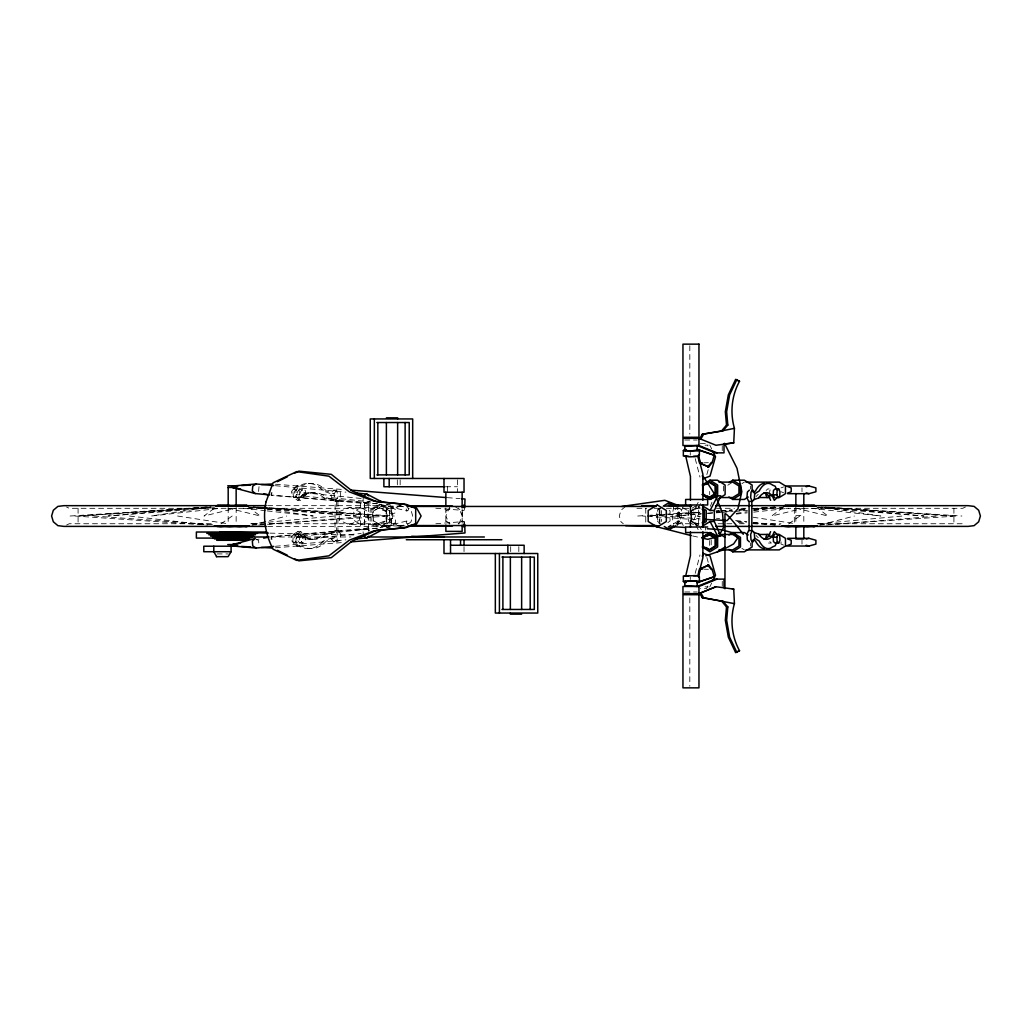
<?xml version="1.0" encoding="UTF-8"?>
<svg xmlns="http://www.w3.org/2000/svg" width="1032" height="1032" viewBox="0 0 1032 1032"><rect width="100%" height="100%" fill="white"/><g stroke="black" fill="none" stroke-linecap="round" stroke-linejoin="round"><path stroke-width="0.75" stroke-dasharray="5 3.75" d="M722.245 586.357L722.245 580.577M769.511 494.792L769.795 490.458L771.356 488.949L767.666 488.949L766.118 490.458M271.119 539.478L271.326 536.576L377.338 528.307M463.871 524.45L464.09 521.547L435.169 523.805M377.17 528.113L303.782 535.931L303.666 537.388L304.053 539.207L361.135 533.48M304.053 539.207L303.782 535.931M258.593 491.438L259.019 486.64M363.457 496.173L363.019 500.972L365.947 503.655L392.766 514.078L395.282 512.736L395.695 509.705L386.536 504.338M294.455 534.37L296.597 537.208L296.107 541.542L293.488 543.051L291.346 540.213L291.824 535.879L294.455 534.37L297.526 534.37L299.667 537.208L299.177 541.542L296.558 543.051L293.488 543.051M300.596 534.37L302.737 537.208L302.247 541.542L299.628 543.051L297.487 540.213L297.977 535.879L300.596 534.37L303.666 534.37L305.807 537.208L305.317 541.542L302.699 543.051L299.628 543.051M390.896 525.546L392.624 516L390.896 506.454M673.806 506.454L672.077 516L673.548 524.179M677.25 525.546L678.966 516L677.25 506.454M361.135 498.469L304.053 492.741L303.666 494.56L303.782 496.005L377.17 503.835M303.782 496.005L304.053 492.741M377.338 503.693L271.326 495.425L271.971 492.612M464.735 507.641L464.09 510.453L435.169 508.195M695.22 573.353L699.967 554.919M368.605 502.507L368.979 501.113M706.856 474.527L708.545 468.567M406.918 520.966L406.182 522.953L407.885 524.127L408.608 522.128L406.918 520.966L380.034 527.662M710.377 506.351L711.964 502.21M449.978 506.454L445.876 516L449.384 524.179M458.75 524.179L462.272 516L458.75 507.821M683.223 506.454L679.121 516L683.223 525.546M693.762 520.089L695.516 516L693.762 511.911M707.849 585.983L706.559 588.588L700.302 588.317M709.745 587.002L711.667 583.093M698.174 502.365L695.375 507.705L698.496 507.705L701.283 502.365M293.488 488.949L291.346 491.787L291.824 496.121L294.455 497.63L297.526 497.63L299.667 494.792L299.177 490.458L296.558 488.949L293.488 488.949L296.107 490.458L296.597 494.792L294.455 497.63M336.819 490.135L334.046 493.812L330.975 493.812L323.326 490.961A41.577 26.329 -90 0 0 300.764 485.066L296.249 486.253L292.791 490.845L293.578 497.875L297.822 500.327L300.892 500.327L304.363 495.734A41.577 26.329 -90 0 1 327.183 497.992L334.665 499.436L338.07 501.384L340.844 497.721L340.212 492.083L336.819 490.135L333.749 490.135L330.975 493.812L331.595 499.436L335 501.384L338.07 501.384M296.558 488.949L294.417 491.787L294.894 496.121L297.526 497.63M297.822 500.327L301.292 495.734A41.577 26.329 -90 0 1 324.113 497.992L334.665 499.436L334.046 493.812L326.396 490.961A41.577 26.329 -90 0 0 303.834 485.066L299.319 486.253L295.861 490.845L296.648 497.875L300.892 500.327M299.628 488.949L297.487 491.787L297.977 496.121L300.596 497.63L303.666 497.63L305.807 494.792L305.317 490.458L302.699 488.949L299.628 488.949L302.247 490.458L302.737 494.792L300.596 497.63M302.699 488.949L300.557 491.787L301.047 496.121L303.666 497.63M408.724 523.714L411.007 521.779L412.723 516.026L411.007 510.272L406.427 506.402M625.573 506.402L620.993 510.272L619.277 516.026L620.993 521.779L623.276 523.714M392.766 517.922L390.651 519.612L391.063 522.644L393.592 523.985L395.695 522.295L395.282 519.264L392.766 517.922L365.947 528.345L271.287 536.975M214.23 508.312L204.014 516.026L236.38 508.067M783.185 507.344L771.691 516.026L804.057 508.067M662.351 506.906L656.868 511.046L656.868 520.966L660.158 523.443M667.846 522.618L670.039 520.966L670.039 511.046L667.846 509.382M694.523 508.557L696.729 506.906M220.9 523.921L232.161 516.026M788.577 523.921L799.839 516.026M380.034 504.274L406.918 510.982L408.608 509.821L407.885 507.821M369.288 501.526L365.947 503.655L271.287 495.025M727.805 485.195L732.759 482.112M741.905 483.647L744.382 482.112M692.175 508.131L696.007 505.77M401.835 506.08L381.595 506.08L373.442 511.046L373.442 520.966L381.595 525.92L401.835 525.92M379.879 507.357L372.758 511.678L372.758 520.322L379.879 524.643L386.987 520.322L386.987 511.678L379.879 507.357L349.345 507.357L339.231 511.678L339.231 520.322L349.345 524.643L379.879 524.643M381.595 525.92L389.761 520.966L389.761 511.046L381.595 506.08M445.914 511.046L449.991 508.557M458.156 523.443L462.233 520.966L462.233 511.046L455.435 506.906M660.312 507.925L657.642 509.537L657.642 522.463L660.312 524.088M673.47 523.869L677.353 521.508L677.353 510.492L673.47 508.131M675.702 523.869L679.598 521.508L679.598 510.492L675.702 508.131M676.27 524.088L678.927 522.463L678.927 509.537L676.27 507.925M677.173 524.888L681.159 522.463L681.159 509.537L678.501 507.925M297.822 531.673L293.578 534.125L292.791 541.155L296.249 545.747L300.764 546.934A41.577 26.329 -90 0 0 323.326 541.039L330.975 538.188L334.046 538.188L336.819 541.865L340.212 539.917L340.844 534.279L338.07 530.616L335 530.616L331.595 532.564L324.113 534.008A41.577 26.329 -90 0 1 301.292 536.266L297.822 531.673L300.892 531.673L304.363 536.266A41.577 26.329 90 0 0 327.183 534.008L334.665 532.564L338.07 530.616M300.892 531.673L296.648 534.125L295.861 541.155L299.319 545.747L303.834 546.934A41.577 26.329 -90 0 0 326.396 541.039L334.046 538.188L334.665 532.564L331.595 532.564L330.975 538.188L333.749 541.865L336.819 541.865M297.526 534.37L294.894 535.879L294.417 540.213L296.558 543.051M303.666 534.37L301.047 535.879L300.557 540.213L302.699 543.051M333.749 541.865L337.142 539.917L337.774 534.279L335 530.616L335.155 501.384L337.774 497.721L337.142 492.083L333.749 490.135M393.592 508.015L391.063 509.357L390.651 512.388L392.766 514.078M386.536 527.662L393.592 523.985M66.538 525.069L69.234 523.74L213.302 523.74M400.481 505.667L395.088 508.312L69.234 508.312L66.538 506.983M965.462 506.983L962.766 508.312L753.244 508.312M692.666 510.492L698.496 507.705L698.496 524.295L701.283 529.635M349.345 524.643L359.446 520.322L359.446 511.678L349.345 507.357M781.018 487.891L783.572 486.923M252.492 524.94L286.754 516.026M820.169 524.94L854.432 516.026M398.868 526.372L407.885 524.127M256 539.762L259.071 539.117M211.173 506.867L151.124 516.026L220.9 508.247M736.177 513.381L747.245 511.691M753.566 510.724L778.85 506.867M404.944 525.83L400.481 526.385L395.088 523.74L249.473 523.74M736.242 514.078L747.336 512.84M753.683 512.143L788.577 508.247M250.776 523.779L334.768 516.026M818.453 523.779L902.445 516.026M207.084 507.022L107.999 516.026L214.94 507.667M275.351 546.289L345.939 539.852M688.46 514.865L675.676 516.026L688.447 515.033M690.06 514.723L701.244 513.704M707.642 513.123L733.21 510.801M739.596 510.221L747.581 509.486M753.979 508.905L774.748 507.022M258.8 525.017L370.398 516.026M826.477 525.017L938.075 516.026M386.974 527.558L390.199 527.313M690.034 514.904L701.218 514.026M707.591 513.536L720.362 512.53M721.961 512.414L733.133 511.537M734.732 511.408L747.491 510.414M753.876 509.911L782.604 507.667M275.428 547.76L341.282 542.626M207.264 506.996L79.851 516.026L214.101 507.112M650.715 515.807L700.083 512.298M716.014 511.175L719.201 510.943M720.788 510.84L731.933 510.053M739.905 509.486L746.265 509.034M752.638 508.583L774.942 506.996M650.728 515.819L700.264 512.53M716.247 511.472L719.446 511.253M721.046 511.15L732.23 510.401M738.628 509.976L746.613 509.447M753.012 509.021L783.378 507.009M251.924 525.082L389.361 516.026M819.602 525.082L957.038 516.026M70.086 516.026L210.786 506.97M637.75 516.026L645.748 515.51M647.348 515.407L700.109 512.014M716.105 510.982L719.304 510.776M720.904 510.672L732.088 509.95M740.086 509.434L746.484 509.021M752.883 508.608L778.463 506.97M700.302 443.683L706.559 443.412L707.849 446.017M705.049 445.205L708.171 445.063M703.94 462.826L708.326 462.659M684.745 440.032L697.168 440.032M308.555 483.389L311.625 483.389M296.249 486.253L299.319 486.253M445.721 486.743L457.486 486.743M308.929 492.819L311.999 492.819M296.597 494.792L299.667 494.792M302.737 494.792L305.807 494.792M301.292 495.734L304.363 495.734M267.688 505.667L390.328 505.667M402.158 506.454L387.452 506.454L385.736 516L387.452 525.546L402.158 525.546M636.912 508.312L646.742 508.312M654.236 508.312L660.725 508.312M666.401 508.312L688.937 508.312M695.117 508.312L700.805 508.312M716.518 508.312L734.462 508.312M740.899 508.312L747.168 508.312M795.853 515.381L803.812 515.381M676.579 523.74L700.805 523.74M718.091 523.74L733.455 523.74M739.286 523.74L747.168 523.74M753.244 523.74L780.979 523.74M817.125 523.74L962.766 523.74L965.462 525.069M698.174 529.635L695.375 524.295L698.496 524.295L692.666 521.508M267.688 526.385L390.328 526.385M301.292 536.266L304.363 536.266M270.707 536.988L350.932 536.988M296.597 537.208L299.667 537.208M302.737 537.208L305.807 537.208M308.929 539.181L311.999 539.181M296.249 545.747L299.319 545.747M308.555 548.611L311.625 548.611M217.159 553.926L228.214 553.926M684.745 591.968L697.168 591.968M269.945 533.131L356.904 535.053M703.94 569.174L708.326 569.341M705.049 586.795L708.171 586.937M821.214 506.97L961.914 516.026M253.537 506.97L394.25 516.026M817.899 507.112L952.149 516.026L824.736 506.996M248.622 507.009L266.204 508.183M267.804 508.286L384.472 516.026L257.058 506.996M642.639 516.026L645.826 516.245M647.425 516.348L700.019 519.935M738.267 522.54L746.239 523.082M752.612 523.521L774.916 525.03M74.962 516.026L207.239 525.03M661.602 516.026L700.044 518.799M736.874 521.47L746.484 522.153M752.896 522.618L780.115 524.591M93.925 516.026L212.437 524.591M817.06 507.667L924.001 516.026L824.916 507.022M275.428 484.24L341.282 489.387M447.308 497.643L460.156 498.65M386.974 504.442L390.199 504.687M249.396 507.667L356.324 516.026L257.252 507.022M275.351 485.711L345.939 492.148M332.265 497.721L370.849 501.926M811.1 508.247L880.877 516.026L820.827 506.867M243.423 508.247L265.624 510.724M267.211 510.905L313.199 516.026L267.365 509.034M697.232 516.026L700.431 516.4M716.414 518.245L719.614 518.606M735.597 520.463L746.781 521.753M753.179 522.489L775.548 525.082M129.555 516.026L207.871 525.082M753.05 517.226L795.208 523.688M253.15 506.867L265.792 508.802M177.569 516.026L227.53 523.688M692.678 535.956L700.289 537.646M795.62 508.067L827.987 516.026L817.77 508.312M227.943 508.067L260.309 516.026L248.815 507.344M398.868 505.577L406.376 507.447M781.018 491.748L783.572 492.716M783.572 545.077L781.018 544.109L781.018 540.252M695.375 524.295L699.67 526.346M682.862 507.886L688.512 510.943M689.918 511.704L699.812 517.058M445.914 520.966L449.991 523.443M689.608 522.295L693.452 524.656M741.905 548.353L744.382 549.888M369.288 530.474L365.947 528.345L363.019 531.029L363.457 535.827M256.362 539.143L258.593 540.562L259.019 545.373M697.826 506.08L700.019 507.731M694.523 523.443L697.826 525.92M769.795 541.542L771.356 543.051L767.666 543.051L766.118 541.542M709.745 444.998L711.667 448.907M406.182 508.982L406.918 510.982M706.856 557.473L708.545 563.433M368.979 530.835L368.605 529.429L368.682 531.287M695.22 458.647L699.967 477.081M464.09 521.547L464.735 524.359M271.326 536.576L271.971 539.388M271.119 492.522L271.326 495.425M705.372 527.017L705.398 530.061M722.245 445.643L722.245 451.423M953.916 508.312L953.916 523.74M803.812 507.576L803.812 523.237M801.993 487.891L801.993 491.748M801.993 540.252L801.993 544.109M795.853 507.576L795.853 523.237M794.33 508.441L794.33 523.534M750.574 485.969L750.574 489.052M750.574 542.948L750.574 546.031M723.587 485.969L723.587 492.135M711.203 539.865L711.203 546.031M709.668 491.425L709.668 494.638M709.668 540.575L709.668 545.386M690.266 452.468L690.266 455.202M690.266 576.798L690.266 579.533M689.815 345.746L689.815 434.072M689.815 597.928L689.815 686.254M688.331 510.492L688.331 521.508M661.46 510.492L661.46 521.508M659.887 509.537L659.887 522.463M659.216 510.492L659.216 521.508M645.761 508.312L645.761 523.74M518.825 546.625L518.825 552.146M510.685 546.625L510.685 552.146M464.026 546.625L464.026 552.146M462.143 509.46L462.143 523.547M457.486 479.841L457.486 492.251M447.462 486.743L447.462 492.251M445.863 507.899L445.863 523.547M400.158 479.841L400.158 485.363M397.333 479.841L397.333 485.363M386.239 508.312L386.239 523.74M364.618 502.313L364.618 529.687M364.49 502.313L364.49 529.687M337.916 501.384L337.916 530.616M336.535 501.384L336.535 530.616M236.147 507.654L236.147 523.159M228.188 507.654L228.188 523.159M78.084 508.312L78.084 523.74M758.275 537.633A41.577 15.57 90 0 1 756.082 535.414M756.082 496.586A41.577 15.57 -90 0 1 758.275 494.367M360.916 507.357L353.808 511.678L353.808 520.322L360.916 524.643L368.037 520.322L368.037 511.678L360.916 507.357M379.879 504.171L370.14 510.092L370.14 521.921L379.879 527.829L389.606 521.921L389.606 510.092L379.879 504.171M381.595 504.171L371.868 510.092L371.868 521.921L381.595 527.829L391.322 521.921L391.322 510.092L381.595 504.171M368.501 502.313L360.607 502.313L360.607 529.687L368.501 529.687L368.501 502.313"/><path stroke-width="1.5" d="M717.034 452.867L698.961 445.54L682.952 445.54L682.952 438.381L698.961 438.381L715.963 445.269L733.739 442.883L734.423 428.345A59.095 55.573 -89.9 0 1 739.531 381.26L735.584 379.505L728.321 394.869L725.328 411.755L726.515 425.094L721.574 430.925L702.276 434.266L699.515 439.142M754.302 499.436L754.676 493.812L753.038 490.135L751.025 492.083L750.651 497.721L752.289 501.384L754.302 499.436L758.726 497.992A41.577 15.57 -90 0 1 772.233 495.734L774.284 500.327L776.786 497.875M774.452 497.63L773.187 494.792L773.471 490.458L775.032 488.949L778.708 488.949L779.973 491.787L779.689 496.121L778.128 497.63L776.864 494.792L777.161 490.458L778.708 488.949M463.871 507.55L464.103 504.7M464.735 507.641L464.981 499.024L461.768 498.779M699.515 592.858L702.276 597.734L721.574 601.076L726.515 606.906L725.328 620.245L728.321 637.131L735.584 652.495L739.531 650.74A59.095 55.573 89.9 0 1 734.423 603.655L733.739 589.117L715.963 586.731L700.831 592.858L703.592 597.734L734.423 603.655M721.574 601.076L722.877 601.076L727.831 606.906L726.644 620.245L729.624 637.131L736.9 652.495M685.893 586.034L684.745 585.608L685.196 580.9M685.648 576.204L690.447 555.59L690.447 531.828M702.353 556.403L703.14 553.333L710.029 555.887L715.524 575.263L712.957 580.487M698.212 574.231L699.554 569.019L708.674 565.046L712.17 569.458L714.234 576.759L698.458 582.293M698.174 576.075L702.882 557.796L702.882 531.777M708.674 565.046L700.47 569.019L698.458 576.849L699.374 576.849L699.374 582.293L696.729 582.616M235.928 544.47L240.688 542.935M236.947 545.618L236.276 545.631M698.212 457.769L699.554 462.981L708.674 466.954L712.17 462.542L714.234 455.241L698.458 449.707M269.687 494.883L255.252 493.567L232.265 487.349L232.613 486.278L235.296 485.788L256.104 483.956L273.751 485.569M702.199 537.362L709.913 532.551L717.743 536.201L720.852 536.201L714.325 521.508L714.325 510.492L720.852 495.799L717.743 495.799L709.913 499.449L702.199 494.638M748.613 530.616L746.974 534.279L747.349 539.917L749.361 541.865M754.302 532.564L754.676 538.188L753.038 541.865L751.025 539.917L750.651 534.279L752.289 530.616L754.302 532.564L758.726 534.008A41.577 15.57 90 0 0 772.233 536.266L774.284 531.673L776.786 534.125M765.834 537.208L767.098 534.37M764.028 539.181A41.577 15.57 90 0 0 768.543 536.266L770.594 531.673M778.708 543.051L777.161 541.542L776.864 537.208L778.128 534.37L779.689 535.879L779.973 540.213L778.708 543.051L775.032 543.051L773.471 541.542L773.187 537.208L774.452 534.37M776.748 542.303L775.213 545.747L772.542 546.934A41.577 15.57 90 0 1 759.191 541.039L754.676 538.188M736.9 379.505L729.624 394.869L726.644 411.755L727.831 425.094L722.877 430.925L702.276 434.266M702.224 505.667L710.068 510.492L717.743 495.799M700.831 439.142L703.592 434.266M231.091 546.212L231.091 551.72L228.085 556.674L216.423 556.674M707.759 466.954L711.254 462.542L712.17 462.542M236.276 486.369L236.947 486.382M240.688 489.065L236.096 488.11L236.599 487.543M749.361 490.135L747.349 492.083L746.974 497.721L748.613 501.384M379.505 502.339L380.86 501.088M368.747 536.176L366.799 537.956L355.563 538.975M696.729 449.384L699.374 449.707L699.374 455.151L697.954 456.402L689.944 456.841L683.352 456.028L683.352 450.584L684.758 449.333M686.228 449.513L685.132 450.481L690.266 451.113L699.374 449.707L697.954 450.945L683.352 450.584M693.427 509.382L691.234 511.046L691.234 520.966L693.427 522.618M702.212 522.618L704.404 520.966L704.404 511.046L702.212 509.382M702.353 537.646L709.913 532.551L717.64 537.362L717.64 546.986L709.913 551.798L702.199 546.986M735.584 652.495L739.531 650.74M256.104 483.956L252.75 486.085L252.324 490.897L255.252 493.567M363.457 496.173L366.799 494.044L382.317 502.132M753.257 492.38L755.514 490.961A41.577 15.57 -90 0 1 764.261 483.389M754.676 493.812L759.191 490.961A41.577 15.57 90 0 1 772.542 485.066L775.213 486.253L776.748 489.697M702.199 485.014L709.913 480.202L717.395 480.202L725.109 485.014L725.109 494.638L718.672 498.65M706.198 484.421L708.674 482.873M728.902 482.602L732.759 480.202L744.382 480.202L752.109 485.014L752.109 491.425M728.902 497.037L732.759 499.449L740.473 494.638L740.473 485.014L732.759 480.202M748.239 497.037L744.382 499.449L732.759 499.449M707.436 536.008L709.913 534.46L716.105 538.317L716.105 546.031L709.913 549.888M728.902 534.963L732.759 532.551L744.382 532.551L748.239 534.963M717.395 551.798L725.109 546.986M728.902 549.398L732.759 551.798L740.473 546.986L740.473 537.362L732.759 532.551M702.405 523.869L706.249 521.508L706.249 510.492L702.405 508.131M702.224 526.333L710.068 521.508L714.325 521.508M664.298 505.499L668.284 503.074L673.599 506.299M668.284 527.017L670.877 525.443M673.599 525.701L668.284 528.926L664.298 526.514M670.529 528.926L675.844 525.701M382.317 529.868L366.799 537.956L363.457 535.827M277.376 481.686L287.386 476.771M294.546 473.262L298.841 471.16L331.298 474.346L352.286 491.077L376.551 501.694L405.692 504.274L416.722 508.221L421.12 516L416.722 523.779L405.692 527.739L376.551 530.319L352.286 540.923L331.298 557.667L298.841 560.84L294.546 558.738M684.745 585.608L697.168 586.46L715.279 579.133L724 579.133L724 587.801M715.963 586.731L698.961 593.619L682.952 593.619L682.952 586.46L698.961 586.46L717.034 579.133M787.39 493.193L791.209 491.748L791.209 487.891L786.113 485.969L808.946 485.969L815.899 487.891L815.899 491.748L808.946 493.683L787.635 493.683M685.196 451.1L684.745 446.392L685.893 445.966M724 444.199L724 452.867L715.279 452.867L697.206 445.54L684.745 446.392M686.228 582.487L685.132 581.519L690.266 580.887L696.484 581.235L697.58 582.19L714.234 576.759M705.811 555.809L721.626 550.443L733.649 543.916L737.764 537.891L733.52 532.989L721.368 529.726L707.268 528.745M806.16 486.743L808.946 485.969M806.16 539.091L808.946 538.317L815.899 540.252L815.899 544.109L808.946 546.031L786.113 546.031L791.209 544.109L791.209 540.252L787.39 538.807M256.104 548.044L235.296 546.212L232.613 545.735L232.265 544.651L255.252 538.433L252.324 541.116L252.75 545.915L256.104 548.044L273.751 546.431M249.383 525.74L246.274 526.552L241.578 525.83M817.06 525.74L813.938 526.552L809.256 525.83M232.265 544.651L234.612 544.045M235.296 546.212L237.631 545.606M244.094 506.183L247.177 505.422L217.146 505.422L220.229 506.183M811.771 506.183L814.854 505.422L784.823 505.422L787.906 506.183M734.423 428.345L721.574 430.925M263.663 538.162L268.255 537.208M215.92 506.144L220.667 505.422L228.64 506.041M783.598 506.144L788.332 505.422L796.317 506.041M723.535 444.083L733.739 442.883M621.78 506.454L664.827 500.314L678.617 505.59M685.132 576.062L688.976 575.598M699.374 576.849L697.954 575.598L683.352 575.972L683.352 581.416L697.954 581.055L699.374 582.293L697.542 582.293M239.927 506.132L246.274 505.422M807.604 506.132L813.938 505.422M228.588 525.817L220.667 526.552L214.269 525.817M796.265 525.817L788.332 526.552L781.946 525.817M216.668 506.144L224.654 505.422L235.838 506.157M784.346 506.144L792.331 505.422L803.515 506.157M249.228 525.778L239.669 526.552L230.059 525.856M816.905 525.778L807.347 526.552L797.736 525.856M235.683 506.041L243.668 505.422L248.402 506.144M803.36 506.041L811.333 505.422L816.08 506.144M350.932 541.865L464.981 532.976L464.735 524.359M218.41 506.209L229.555 505.422M786.087 506.209L797.233 505.422M228.485 506.157L239.669 505.422L247.654 506.144M796.162 506.157L807.347 505.422L815.332 506.144M240.74 525.817L229.555 526.552L218.397 525.791M808.417 525.817L797.233 526.552L786.074 525.791M221.983 506.248L228.369 505.835M789.648 506.248L796.046 505.835M693.375 456.389L696.484 456.221M241.398 485.556L250.647 485.092M261.431 484.537L272.216 483.995M702.469 462.878L699.554 462.981L708.674 466.954M386.381 417.844L397.642 417.844L397.642 418.94M376.848 422.527L409.227 422.527L409.227 474.888L376.848 474.888M699.374 455.151L698.458 455.151L700.47 462.981M714.234 455.241L697.542 449.707M718.93 482.112L732.759 482.112L738.951 485.969L738.951 493.683L732.759 497.54L720.465 497.54M745.968 482.112L779.263 482.112L785.455 485.969L785.455 493.683L779.263 497.54L776.09 497.54M227.75 485.788L236.573 485.788M444.753 486.743L383.878 486.743L383.878 478.474M227.75 487.452L234.29 487.452M773.187 494.792L776.864 494.792M764.028 492.819A41.577 15.57 -90 0 1 768.543 495.734L772.233 495.734M758.649 497.54L769.756 497.54M675.521 504.983L707.681 504.983L707.681 499.462L685.635 499.462L685.635 504.983M266.114 505.667L63.855 505.667L57.895 506.402L53.316 510.272L51.6 516.026L53.316 521.779L57.895 525.649L63.855 526.385L266.114 526.385M641.672 505.667L654.069 505.667M715.679 505.667L968.145 505.667L974.105 506.402L978.684 510.272L980.4 516.026L978.684 521.779L974.105 525.649L968.145 526.385L715.679 526.385M408.169 506.08L452.493 506.08M663.447 506.08L691.569 506.08M409.975 506.454L656.339 506.454M710.068 510.492L714.325 510.492M409.975 525.546L656.339 525.546M408.169 525.92L452.493 525.92M654.069 526.385L625.573 525.649M217.146 526.552L247.177 526.552M784.823 526.552L814.854 526.552M707.681 527.017L685.635 527.017L685.635 532.538L707.681 532.538M266.566 532.022L196.377 532.022L196.377 538.085L239.218 538.085M206.813 533.402L257.51 533.402M720.465 534.46L732.759 534.46L738.951 538.317L738.951 546.031L732.759 549.888L718.93 549.888M758.649 534.46L769.756 534.46M776.09 534.46L779.263 534.46L785.455 538.317L785.455 546.031L779.263 549.888L745.968 549.888M208.838 534.782L255.485 534.782M210.618 536.163L253.704 536.163M768.543 536.266L772.233 536.266M249.847 536.988L269.094 536.988M368.579 536.988L484.382 536.988M773.187 537.208L776.864 537.208M212.644 537.53L251.679 537.53M787.635 538.317L808.946 538.317M214.411 538.91L249.912 538.91M406.298 539.736L501.849 539.736M216.694 540.291L247.628 540.291M227.75 544.561L234.445 544.561M450.533 545.257L524.14 545.257L524.14 553.513M236.573 546.212L203.794 546.212L203.794 551.72L231.091 551.72M732.759 551.798L744.382 551.798L752.109 546.986L752.109 540.575M501.939 557.099L534.305 557.099L534.305 609.461L501.939 609.461M700.47 569.019L699.554 569.019L702.469 569.122M712.17 569.458L711.254 569.458L707.759 565.046M732.436 589.117L733.739 589.117M702.276 597.734L703.592 597.734M726.515 606.906L727.831 606.906M521.637 614.143L510.363 614.143L510.363 613.047M739.531 381.26L735.584 379.505M726.515 425.094L727.831 425.094M220.035 532.022L268.333 533.092M411.652 536.266L443.863 536.988M241.398 546.444L250.647 546.908M261.431 547.463L272.216 548.005M704.056 519.354L727.083 520.58L737.983 508.75L741.827 491.671L737.016 468.296L724.49 443.296M693.375 575.611L696.484 575.779M658.274 525.907L651.953 525.546L691.169 535.569M674.102 526.81L685.171 527.429M803.631 505.835L810.017 506.248M235.954 505.835L242.352 506.248M802.444 505.422L813.59 506.209M234.767 505.422L245.913 506.209M350.932 490.135L445.708 497.527M355.563 493.025L366.799 494.044L368.747 495.824M407.859 505.964L412.387 506.454M785.726 505.422L792.073 506.132M218.062 505.422L224.395 506.132M685.132 455.938L688.976 456.402M263.663 493.838L268.255 494.792M701.799 537.982L707.888 539.336L718.569 536.356L723.638 527.339L722.542 513.226L715.421 495.476L703.824 477.223M235.296 485.788L237.631 486.395M232.265 487.349L234.612 487.955M806.16 492.909L808.946 493.683M806.16 545.27L808.946 546.031M277.376 550.314L287.386 555.229M670.529 503.074L675.844 506.299M668.284 504.983L670.877 506.557M709.913 480.202L717.64 485.014L717.64 494.638L709.913 499.449L702.353 494.354M709.913 482.112L716.105 485.969L716.105 493.683L709.913 497.54L707.436 495.992M718.672 533.351L725.109 537.362M706.198 547.579L708.674 549.127M753.257 539.62L755.514 541.039A41.577 15.57 90 0 0 764.261 548.611M683.352 581.416L684.758 582.667M216.668 556.674L213.805 551.72L213.805 546.212M710.068 521.508L717.743 536.201M712.957 451.513L715.524 456.737L710.029 476.113L703.14 478.667L702.353 475.597M768.543 495.734L770.594 500.327M765.834 494.792L767.098 497.63M698.174 455.925L702.882 474.204L702.882 500.223M685.648 455.796L690.447 476.41L690.447 500.172M463.871 524.45L464.103 527.3M803.812 493.541L803.812 506.015M803.812 526.385L803.812 538.962L795.853 538.962L795.853 526.385M795.853 493.541L795.853 506.015M724.954 588.769L724.954 514.671A111.598 5.302 55.6 0 1 743.298 534.279M702.882 504.919L702.882 527.081M698.961 438.381L698.961 445.54M698.961 586.46L698.961 593.619M697.206 445.54L697.206 449.862M697.206 582.138L697.206 586.46M690.447 504.919L690.447 511.253M690.447 520.747L690.447 527.081M530.203 557.099L530.203 609.461M521.637 557.099L521.637 609.461M510.363 557.099L510.363 609.461M507.86 545.257L507.86 553.513M502.894 557.099L502.894 609.461M499.423 553.513L499.423 613.047M495.334 553.513L495.334 613.047L537.762 613.047L537.762 553.513L443.992 553.513L443.992 539.736M464.026 539.736L464.026 545.257M462.143 492.251L462.143 507.899M462.143 525.12L462.143 531.377L445.863 531.377L445.863 525.12M460.543 539.736L460.543 545.257M450.533 539.736L450.533 553.513M445.863 492.251L445.863 506.338M443.992 478.474L443.992 492.251L464.026 492.251L464.026 478.474L370.256 478.474L370.256 418.94L412.684 418.94L412.684 478.474M405.125 422.527L405.125 474.888M397.642 422.527L397.642 474.888M389.193 478.474L389.193 486.743M386.381 422.527L386.381 474.888M377.815 422.527L377.815 474.888M374.345 418.94L374.345 478.474M236.147 487.452L236.147 506.106L228.188 506.106L228.188 487.452M266.075 501.694C262.438 517.858 265.508 534.486 273.041 549.179L296.726 560.402L328.95 555.822L349.448 540.097L374.023 530.848L403.899 527.739L415.69 523.779L415.69 508.221L403.899 504.274L374.023 501.165L349.448 491.916L328.95 476.178L296.726 471.598L273.041 482.821L266.075 501.694M708.881 482.112L702.689 485.969L702.689 493.683L708.881 497.54L715.073 493.683L715.073 485.969L708.881 482.112M708.881 534.46L702.689 538.317L702.689 546.031L708.881 549.888L715.073 546.031L715.073 538.317L708.881 534.46M657.255 504.983L648.186 510.492L648.186 521.508L657.255 527.017L666.324 521.508L666.324 510.492L657.255 504.983M698.961 344.146L682.952 344.146L682.952 437.284L698.961 437.284L698.961 344.146M751.825 501.384L749.077 501.384L749.077 530.616L751.825 530.616L751.825 501.384M698.961 594.716L682.952 594.716L682.952 687.854L698.961 687.854L698.961 594.716"/></g></svg>
